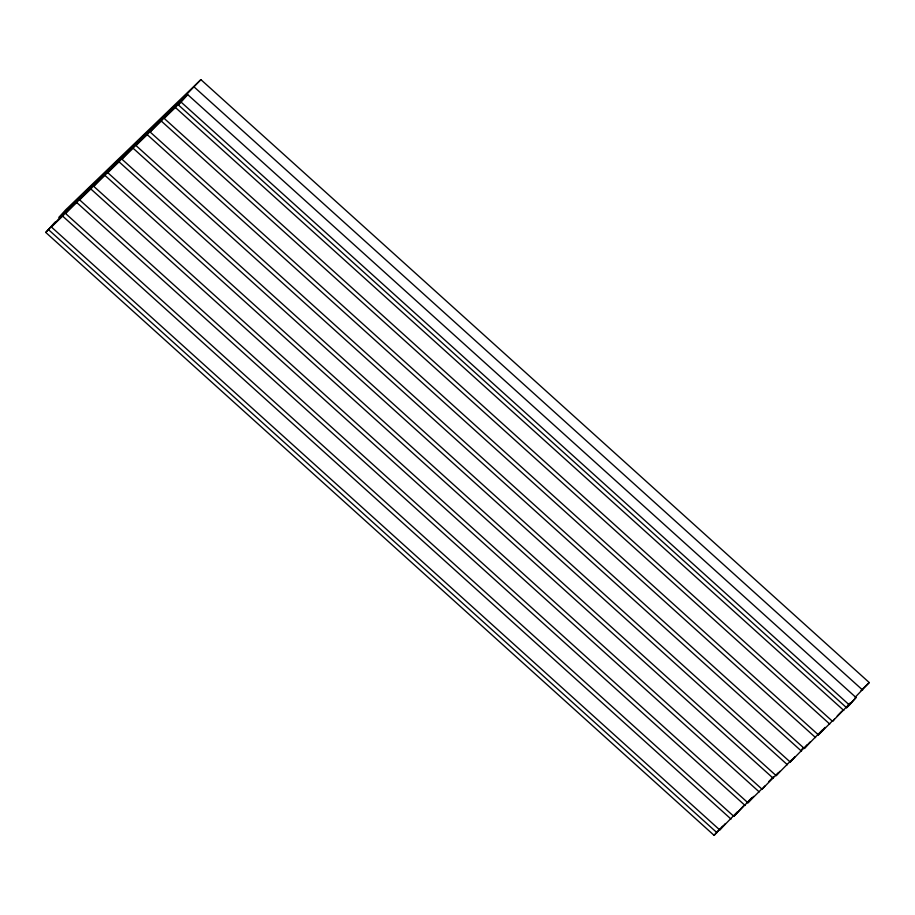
<?xml version="1.0" encoding="UTF-8"?>
<svg xmlns="http://www.w3.org/2000/svg" width="915" height="915" viewBox="0 0 915 915"><rect width="100%" height="100%" fill="white"/><g stroke="black" fill="none" stroke-linecap="round" stroke-linejoin="round"><path stroke-width="1.37" d="M45.75 232.433L55.175 222.231L45.75 232.433L714.112 835.372L722.587 826.234M737.627 811.594L719.739 829.939L51.389 227L67.424 209.318L58.96 217.461L65.571 209.981L200.888 79.628L869.25 682.567L855.125 697.299M51.389 227L62.666 216.134L73.063 203.885L81.515 195.741L65.48 213.424L733.841 816.363L751.73 798.006L748.905 800.728M65.48 213.424L76.757 202.558L87.154 190.309L95.617 182.165L79.582 199.847L747.932 802.775L762.046 788.707M79.582 199.847L90.859 188.982L101.256 176.732L109.709 168.589L93.673 186.271L762.035 789.199L778.024 772.992M93.673 186.271L104.951 175.406L115.347 163.156L123.811 155.001L107.776 172.695L776.126 775.623L792.127 759.416M107.776 172.695L119.053 161.829L129.45 149.58L137.902 141.425L121.867 159.119L790.228 762.046L807.167 744.764M121.867 159.119L133.144 148.253L143.541 135.992L151.993 127.848L135.969 145.531L804.319 748.47L822.208 730.124M135.969 145.531L147.246 134.677L157.632 122.416L166.095 114.272L150.06 131.954L818.422 734.894L832.524 720.826M150.06 131.954L161.337 121.1L171.734 108.839L180.186 100.696L164.151 118.378L832.513 721.317L850.401 702.972L847.576 705.682M164.151 118.378L175.428 107.524L185.825 95.263L200.888 79.628M178.253 104.802L187.678 94.6L856.04 697.539L849.429 705.019L846.604 707.741L178.253 104.802L187.678 94.6M714.112 835.372L719.773 828.956M719.739 829.939L725.412 823.523M733.841 816.363L743.266 806.161M747.932 802.775L753.605 796.37M762.035 789.199L764.86 785.996M773.347 776.869L768.634 781.719M776.126 775.623L779.9 771.345M790.228 762.046L794.941 756.705M801.54 749.705L803.427 747.566M804.319 748.47L809.981 742.054M818.422 734.894L825.021 727.402M832.513 721.317L834.4 719.179M837.236 715.965L841.937 711.115M846.604 707.741L856.04 697.539M861.049 690.47L869.25 682.567M194.289 87.119L862.639 690.047M181.067 102.091L849.429 705.019M175.428 107.524L843.79 710.452M161.337 121.1L829.688 724.028M147.246 134.677L815.597 737.604M133.144 148.253L801.506 751.181M119.053 161.829L787.403 764.768M104.951 175.406L773.312 778.345M90.859 188.982L759.21 791.921M76.757 202.558L745.119 805.497M62.666 216.134L731.016 819.074M48.564 229.722L716.925 832.65"/></g></svg>
